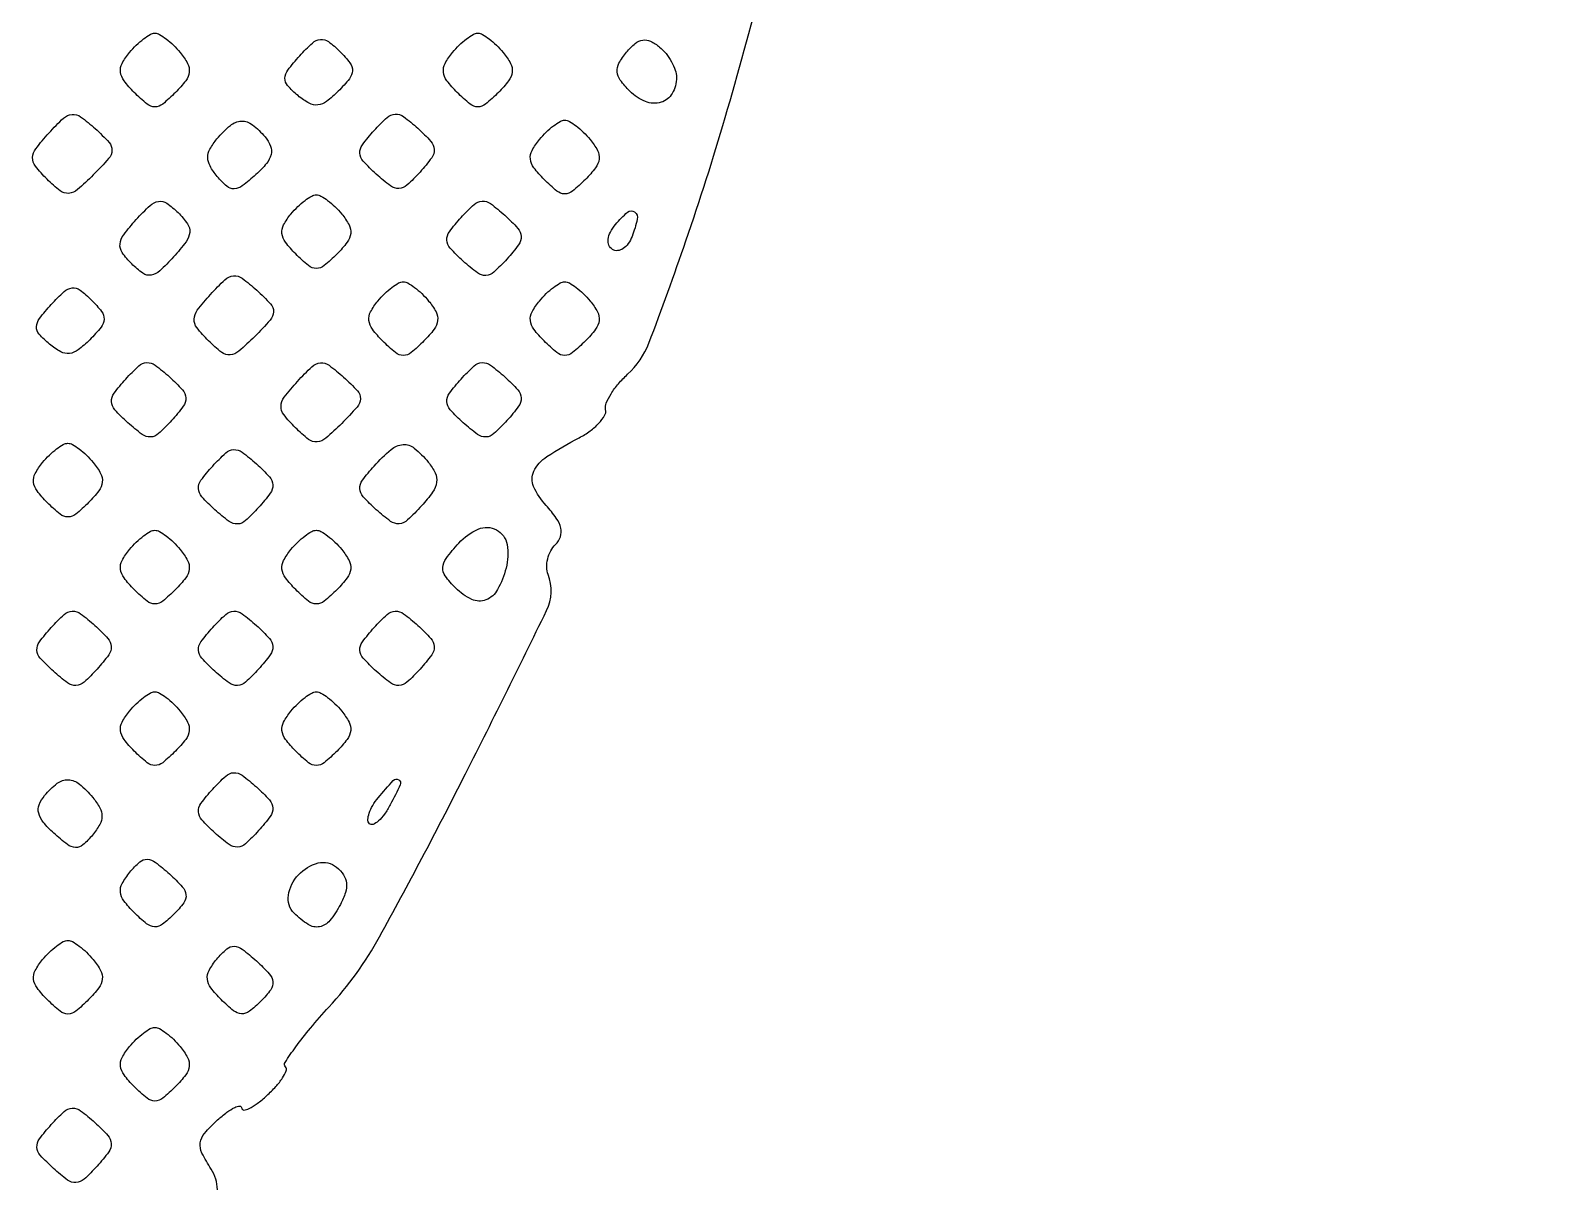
# Model space of a CAD drawing. Extents: x 0 to 1066, y 0 to 761.
# Drawn here: x 297.87 to 308.17, y 536.81 to 544.68 of the extents above; entities that cross this region are included whole.
import ezdxf

# ---------------------------------------------------------------- set-up
doc = ezdxf.new("R2010")
doc.units = 0
doc.header["$MEASUREMENT"] = 0

msp = doc.modelspace()

# ---------------------------------------------------------------- linework, layer by layer
for points in [[(183.390323, 95.266879, 0.000001), (192.989143, 95.254457, 0.000118)], [(299.1484, 536.781471, 0.144758), (299.106338, 536.921136, -0.030071), (299.043383, 537.031112, -0.148257), (299.031752, 537.100778, -0.14781), (299.060751, 537.165291, -0.029832), (299.149769, 537.256073, -0.021569), (299.21318, 537.308668, -0.048506), (299.266322, 537.341423, -0.10332), (299.300877, 537.350229, -0.427046), (299.3148, 537.3369, 0.43623), (299.328959, 537.323759, 0.097825), (299.364655, 537.333623, 0.046803), (299.41931, 537.36775, 0.020966), (299.484519, 537.421969, 0.0243), (299.546553, 537.483849, 0.039416), (299.592144, 537.542683, 0.047511), (299.617771, 537.59125, 0.302765), (299.612575, 537.617225, -0.354572), (299.609348, 537.648171, -0.012507), (299.682292, 537.754204, -0.018188), (299.782022, 537.881658, -0.011093), (299.908414, 538.025033, 0.060419), (300.252557, 538.503011, 0.008525), (300.820705, 539.577779, 0.004076), (301.39065, 540.725021, 0.207748), (301.40123, 540.969427, -0.089178), (301.391772, 541.019001, -0.062817), (301.398289, 541.075505, -0.061366), (301.418999, 541.130049, -0.075125), (301.451332, 541.173892, 0.113896), (301.484619, 541.227153, 0.142757), (301.487411, 541.285079, 0.094325), (301.456607, 541.353412, 0.030998), (301.3875, 541.44, -0.076097), (301.302367, 541.568909, -0.225421), (301.303572, 541.672213, -0.136081), (301.392378, 541.77233, -0.023616), (301.613028, 541.900864, 0.036659), (301.687306, 541.946767, 0.047724), (301.747266, 541.999588, 0.056059), (301.785805, 542.051218, 0.183793), (301.792708, 542.092493, -0.148616), (301.797033, 542.136832, -0.041211), (301.829342, 542.199706, -0.037761), (301.87961, 542.268282, -0.03181), (301.942406, 542.33283, 0.118586), (302.087343, 542.545066, 0.00794), (302.339493, 543.241854, 0.011286), (302.606862, 544.080099, 0.008879), (302.85969, 544.999233, 0.006529)]]:
    msp.add_lwpolyline(points, format="xyb")
for points in [[(409.06215, 749.15415), (40.8618, 749.132981), (40.8618, 380.65769), (40.8618, 12.1824), (501.2973, 12.1824), (961.7328, 12.1824), (961.7328, 380.646631), (961.7328, 749.110861), (961.41555, 749.1633, 0.040886), (961.153339, 749.184871, 0.000002), (934.190609, 749.194398, 0.000089), (904.448031, 749.199508, 0.000054), (869.1804, 749.195529, -0.000029), (813.61687, 749.186499, -0.000004), (696.10453, 749.175037, -0.000004), (556.774728, 749.163736, -0.000004)], [(298.895324, 544.523654, -0.049584), (298.94547, 544.449345, -0.154071), (298.956681, 544.390675, -0.133994), (298.932655, 544.331096, -0.03393), (298.863383, 544.251725, -0.024449), (298.775757, 544.172275, -0.173619), (298.7226, 544.153243, -0.173619), (298.669443, 544.172275, -0.024449), (298.581817, 544.251725, -0.03393), (298.512545, 544.331096, -0.133994), (298.488519, 544.390675, -0.154071), (298.49973, 544.449345, -0.049584), (298.549876, 544.523654, -0.026473), (298.596236, 544.573853, -0.030708), (298.645511, 544.616276, -0.032126), (298.6909, 544.646351, -0.13098), (298.7226, 544.6548, -0.13098), (298.7543, 544.646351, -0.032126), (298.799689, 544.616276, -0.030708), (298.848964, 544.573853, -0.026473)], [(299.971675, 544.260217, -0.033507), (299.89172, 544.190317, -0.136279), (299.832298, 544.166546, -0.154683), (299.7735, 544.178299, -0.04716), (299.697612, 544.230048, -0.03721), (299.626631, 544.298478, -0.195145), (299.608718, 544.348504, -0.153765), (299.628806, 544.404098, -0.020926), (299.708861, 544.500364, -0.023561), (299.795955, 544.587933, -0.159165), (299.850942, 544.612841, -0.189926), (299.904707, 544.598207, -0.036086), (299.982924, 544.530533, -0.032765), (300.051502, 544.452326, -0.175772), (300.06832, 544.399163, -0.16096), (300.047833, 544.344861, -0.026367)], [(301.094924, 544.523654, -0.049584), (301.14507, 544.449345, -0.154071), (301.156281, 544.390675, -0.133994), (301.132255, 544.331096, -0.03393), (301.062983, 544.251725, -0.024449), (300.975357, 544.172275, -0.173619), (300.9222, 544.153243, -0.173619), (300.869043, 544.172275, -0.024449), (300.781417, 544.251725, -0.03393), (300.712145, 544.331096, -0.133994), (300.688119, 544.390675, -0.154071), (300.69933, 544.449345, -0.049584), (300.749476, 544.523654, -0.026473), (300.795836, 544.573853, -0.030708), (300.845111, 544.616276, -0.032126), (300.8905, 544.646351, -0.13098), (300.9222, 544.6548, -0.13098), (300.9539, 544.646351, -0.032126), (300.999289, 544.616276, -0.030708), (301.048564, 544.573853, -0.026473)], [(302.2758, 544.353334, -0.131734), (302.246732, 544.244921, -0.192586), (302.169953, 544.184545, -0.168568), (302.063959, 544.189652, -0.101158), (301.957699, 544.259844, -0.036587), (301.892804, 544.335001, -0.139049), (301.871009, 544.392418, -0.150565), (301.883433, 544.450022, -0.045385), (301.934742, 544.524697, -0.044888), (301.994068, 544.584375, -0.135684), (302.045728, 544.608, -0.152444), (302.098383, 544.600399, -0.061781), (302.160125, 544.560884, -0.050371), (302.204386, 544.51591, -0.0421), (302.24182, 544.460316, -0.043921), (302.267453, 544.403021, -0.083414)], [(298.302922, 543.689922, -0.018591), (298.195532, 543.590234, -0.15593), (298.135386, 543.564686, -0.191209), (298.077881, 543.581569, -0.030506), (297.988341, 543.660802, -0.028952), (297.908554, 543.750405, -0.179927), (297.889895, 543.807947, -0.154614), (297.911974, 543.868572, -0.019877), (298.001737, 543.976051, -0.020557), (298.100287, 544.076337, -0.166697), (298.158204, 544.102386, -0.183165), (298.217042, 544.086101, -0.025815), (298.316318, 544.005171, -0.022338), (298.410809, 543.911651, -0.199683), (298.430512, 543.857959, -0.171697), (298.407861, 543.801664, -0.015695)], [(300.528453, 543.709783, -0.02398), (300.439774, 543.620769, -0.174102), (300.384927, 543.59793, -0.174102), (300.32808, 543.615198, -0.02398), (300.230983, 543.694947, -0.02398), (300.141969, 543.783626, -0.174102), (300.11913, 543.838473, -0.174102), (300.136398, 543.89532, -0.02398), (300.216147, 543.992417, -0.02398), (300.304826, 544.081431, -0.174102), (300.359673, 544.10427, -0.174102), (300.41652, 544.087002, -0.02398), (300.513617, 544.007253, -0.02398), (300.602631, 543.918574, -0.174102), (300.62547, 543.863727, -0.174102), (300.608202, 543.80688, -0.02398)], [(299.473342, 543.948542, -0.080432), (299.510136, 543.886061, -0.153634), (299.513987, 543.828507, -0.114881), (299.483294, 543.767609, -0.034922), (299.411231, 543.692607, -0.022196), (299.318148, 543.615597, -0.150666), (299.262668, 543.59549, -0.193329), (299.212933, 543.61271, -0.040725), (299.147371, 543.679766, -0.044287), (299.098236, 543.750942, -0.127883), (299.082878, 543.808372, -0.129609), (299.097526, 543.865534, -0.046053), (299.1456, 543.9357, -0.046137), (299.236692, 544.026876, -0.165099), (299.312544, 544.055984, -0.176753), (299.387128, 544.032032, -0.054416)], [(301.687124, 543.931454, -0.049584), (301.73727, 543.857145, -0.154071), (301.748481, 543.798475, -0.133994), (301.724455, 543.738896, -0.03393), (301.655183, 543.659525, -0.024449), (301.567557, 543.580075, -0.173619), (301.5144, 543.561043, -0.173619), (301.461243, 543.580075, -0.024449), (301.373617, 543.659525, -0.03393), (301.304345, 543.738896, -0.133994), (301.280319, 543.798475, -0.154071), (301.29153, 543.857145, -0.049584), (301.341676, 543.931454, -0.026473), (301.388036, 543.981653, -0.030708), (301.437311, 544.024076, -0.032126), (301.4827, 544.054151, -0.13098), (301.5144, 544.0626, -0.13098), (301.5461, 544.054151, -0.032126), (301.591489, 544.024076, -0.030708), (301.640764, 543.981653, -0.026473)], [(298.8495, 543.132, -0.021526), (298.755395, 543.036609, -0.146956), (298.696775, 543.007761, -0.196527), (298.641067, 543.020371, -0.043697), (298.56471, 543.084433, -0.043989), (298.500292, 543.161305, -0.179912), (298.485275, 543.219261, -0.137147), (298.510181, 543.282522, -0.02198), (298.5957, 543.3858, -0.021526), (298.689805, 543.481191, -0.146956), (298.748425, 543.510039, -0.196527), (298.804133, 543.497429, -0.043697), (298.88049, 543.433367, -0.043989), (298.944908, 543.356495, -0.179912), (298.959925, 543.298539, -0.137147), (298.935019, 543.235278, -0.02198)], [(299.995124, 543.423854, -0.049584), (300.04527, 543.349545, -0.154071), (300.056481, 543.290875, -0.133994), (300.032455, 543.231296, -0.03393), (299.963183, 543.151925, -0.024449), (299.875557, 543.072475, -0.173619), (299.8224, 543.053443, -0.173619), (299.769243, 543.072475, -0.024449), (299.681617, 543.151925, -0.03393), (299.612345, 543.231296, -0.133994), (299.588319, 543.290875, -0.154071), (299.59953, 543.349545, -0.049584), (299.649676, 543.423854, -0.026473), (299.696036, 543.474053, -0.030708), (299.745311, 543.516476, -0.032126), (299.7907, 543.546551, -0.13098), (299.8224, 543.555, -0.13098), (299.8541, 543.546551, -0.032126), (299.899489, 543.516476, -0.030708), (299.948764, 543.474053, -0.026473)], [(301.120653, 543.117583, -0.02398), (301.031974, 543.028569, -0.174102), (300.977127, 543.00573, -0.174102), (300.92028, 543.022998, -0.02398), (300.823183, 543.102747, -0.02398), (300.734169, 543.191426, -0.174102), (300.71133, 543.246273, -0.174102), (300.728598, 543.30312, -0.02398), (300.808347, 543.400217, -0.02398), (300.897026, 543.489231, -0.174102), (300.951873, 543.51207, -0.174102), (301.00872, 543.494802, -0.02398), (301.105817, 543.415053, -0.02398), (301.194831, 543.326374, -0.174102), (301.21767, 543.271527, -0.174102), (301.200402, 543.21468, -0.02398)], [(301.972827, 543.271495, -0.061445), (301.946571, 543.222168, -0.092326), (301.911831, 543.188158, -0.120951), (301.874415, 543.174503, -0.167224), (301.839827, 543.182318, -0.158213), (301.815346, 543.211183, -0.128572), (301.809907, 543.251584, -0.092661), (301.825411, 543.30054, -0.05035), (301.860748, 543.353076, -0.04032), (301.941895, 543.436208, -0.349827), (301.990103, 543.438322, -0.300021), (302.008584, 543.389019, -0.035539)], [(299.402722, 542.590122, -0.018591), (299.295332, 542.490434, -0.15593), (299.235186, 542.464886, -0.191209), (299.177681, 542.481769, -0.030506), (299.088141, 542.561002, -0.028952), (299.008354, 542.650605, -0.179927), (298.989695, 542.708147, -0.154614), (299.011774, 542.768772, -0.019877), (299.101537, 542.876251, -0.020557), (299.200087, 542.976537, -0.166697), (299.258004, 543.002586, -0.183165), (299.316842, 542.986301, -0.025815), (299.416118, 542.905371, -0.022338), (299.510609, 542.811851, -0.199683), (299.530312, 542.758159, -0.171697), (299.507661, 542.701864, -0.015695)], [(298.279675, 542.568217, -0.033507), (298.19972, 542.498317, -0.136279), (298.140298, 542.474546, -0.154683), (298.0815, 542.486299, -0.04716), (298.005612, 542.538048, -0.03721), (297.934631, 542.606478, -0.195145), (297.916718, 542.656504, -0.153765), (297.936806, 542.712098, -0.020926), (298.016861, 542.808364, -0.023561), (298.103955, 542.895933, -0.159165), (298.158942, 542.920841, -0.189926), (298.212707, 542.906207, -0.036086), (298.290924, 542.838533, -0.032765), (298.359502, 542.760326, -0.175772), (298.37632, 542.707163, -0.16096), (298.355833, 542.652861, -0.026367)], [(300.587324, 542.831654, -0.049584), (300.63747, 542.757345, -0.154071), (300.648681, 542.698675, -0.133994), (300.624655, 542.639096, -0.03393), (300.555383, 542.559725, -0.024449), (300.467757, 542.480275, -0.173619), (300.4146, 542.461243, -0.173619), (300.361443, 542.480275, -0.024449), (300.273817, 542.559725, -0.03393), (300.204545, 542.639096, -0.133994), (300.180519, 542.698675, -0.154071), (300.19173, 542.757345, -0.049584), (300.241876, 542.831654, -0.026473), (300.288236, 542.881853, -0.030708), (300.337511, 542.924276, -0.032126), (300.3829, 542.954351, -0.13098), (300.4146, 542.9628, -0.13098), (300.4463, 542.954351, -0.032126), (300.491689, 542.924276, -0.030708), (300.540964, 542.881853, -0.026473)], [(301.687124, 542.831654, -0.049584), (301.73727, 542.757345, -0.154071), (301.748481, 542.698675, -0.133994), (301.724455, 542.639096, -0.03393), (301.655183, 542.559725, -0.024449), (301.567557, 542.480275, -0.173619), (301.5144, 542.461243, -0.173619), (301.461243, 542.480275, -0.024449), (301.373617, 542.559725, -0.03393), (301.304345, 542.639096, -0.133994), (301.280319, 542.698675, -0.154071), (301.29153, 542.757345, -0.049584), (301.341676, 542.831654, -0.026473), (301.388036, 542.881853, -0.030708), (301.437311, 542.924276, -0.032126), (301.4827, 542.954351, -0.13098), (301.5144, 542.9628, -0.13098), (301.5461, 542.954351, -0.032126), (301.591489, 542.924276, -0.030708), (301.640764, 542.881853, -0.026473)], [(298.836453, 542.017783, -0.02398), (298.747774, 541.928769, -0.174102), (298.692927, 541.90593, -0.174102), (298.63608, 541.923198, -0.02398), (298.538983, 542.002947, -0.02398), (298.449969, 542.091626, -0.174102), (298.42713, 542.146473, -0.174102), (298.444398, 542.20332, -0.02398), (298.524147, 542.300417, -0.02398), (298.612826, 542.389431, -0.174102), (298.667673, 542.41227, -0.174102), (298.72452, 542.395002, -0.02398), (298.821617, 542.315253, -0.02398), (298.910631, 542.226574, -0.174102), (298.93347, 542.171727, -0.174102), (298.916202, 542.11488, -0.02398)], [(299.994922, 541.997922, -0.018591), (299.887532, 541.898234, -0.15593), (299.827386, 541.872686, -0.191209), (299.769881, 541.889569, -0.030506), (299.680341, 541.968802, -0.028952), (299.600554, 542.058405, -0.179927), (299.581895, 542.115947, -0.154614), (299.603974, 542.176572, -0.019877), (299.693737, 542.284051, -0.020557), (299.792287, 542.384337, -0.166697), (299.850204, 542.410386, -0.183165), (299.909042, 542.394101, -0.025815), (300.008318, 542.313171, -0.022338), (300.102809, 542.219651, -0.199683), (300.122512, 542.165959, -0.171697), (300.099861, 542.109664, -0.015695)], [(301.120653, 542.017783, -0.02398), (301.031974, 541.928769, -0.174102), (300.977127, 541.90593, -0.174102), (300.92028, 541.923198, -0.02398), (300.823183, 542.002947, -0.02398), (300.734169, 542.091626, -0.174102), (300.71133, 542.146473, -0.174102), (300.728598, 542.20332, -0.02398), (300.808347, 542.300417, -0.02398), (300.897026, 542.389431, -0.174102), (300.951873, 542.41227, -0.174102), (301.00872, 542.395002, -0.02398), (301.105817, 542.315253, -0.02398), (301.194831, 542.226574, -0.174102), (301.21767, 542.171727, -0.174102), (301.200402, 542.11488, -0.02398)], [(298.303124, 541.731854, -0.049584), (298.35327, 541.657545, -0.154071), (298.364481, 541.598875, -0.133994), (298.340455, 541.539296, -0.03393), (298.271183, 541.459925, -0.024449), (298.183557, 541.380475, -0.173619), (298.1304, 541.361443, -0.173619), (298.077243, 541.380475, -0.024449), (297.989617, 541.459925, -0.03393), (297.920345, 541.539296, -0.133994), (297.896319, 541.598875, -0.154071), (297.90753, 541.657545, -0.049584), (297.957676, 541.731854, -0.026473), (298.004036, 541.782053, -0.030708), (298.053311, 541.824476, -0.032126), (298.0987, 541.854551, -0.13098), (298.1304, 541.863, -0.13098), (298.1621, 541.854551, -0.032126), (298.207489, 541.824476, -0.030708), (298.256764, 541.782053, -0.026473)], [(300.585117, 541.734513, -0.060885), (300.632404, 541.660917, -0.151692), (300.641759, 541.59834, -0.117035), (300.614403, 541.530968, -0.029221), (300.539444, 541.437728, -0.021549), (300.443848, 541.340834, -0.166977), (300.386566, 541.31538, -0.181341), (300.328252, 541.331616, -0.026318), (300.230983, 541.410747, -0.024062), (300.142145, 541.49928, -0.173452), (300.119223, 541.55418, -0.174292), (300.136375, 541.611018, -0.024345), (300.215527, 541.707532, -0.030894), (300.331334, 541.820607, -0.161077), (300.412661, 541.854255, -0.192769), (300.489427, 541.829834, -0.047338)], [(299.428653, 541.425583, -0.02398), (299.339974, 541.336569, -0.174102), (299.285127, 541.31373, -0.174102), (299.22828, 541.330998, -0.02398), (299.131183, 541.410747, -0.02398), (299.042169, 541.499426, -0.174102), (299.01933, 541.554273, -0.174102), (299.036598, 541.61112, -0.02398), (299.116347, 541.708217, -0.02398), (299.205026, 541.797231, -0.174102), (299.259873, 541.82007, -0.174102), (299.31672, 541.802802, -0.02398), (299.413817, 541.723053, -0.02398), (299.502831, 541.634374, -0.174102), (299.52567, 541.579527, -0.174102), (299.508402, 541.52268, -0.02398)], [(298.895324, 541.139654, -0.049584), (298.94547, 541.065345, -0.154071), (298.956681, 541.006675, -0.133994), (298.932655, 540.947096, -0.03393), (298.863383, 540.867725, -0.024449), (298.775757, 540.788275, -0.173619), (298.7226, 540.769243, -0.173619), (298.669443, 540.788275, -0.024449), (298.581817, 540.867725, -0.03393), (298.512545, 540.947096, -0.133994), (298.488519, 541.006675, -0.154071), (298.49973, 541.065345, -0.049584), (298.549876, 541.139654, -0.026473), (298.596236, 541.189853, -0.030708), (298.645511, 541.232276, -0.032126), (298.6909, 541.262351, -0.13098), (298.7226, 541.2708, -0.13098), (298.7543, 541.262351, -0.032126), (298.799689, 541.232276, -0.030708), (298.848964, 541.189853, -0.026473)], [(299.995124, 541.139654, -0.049584), (300.04527, 541.065345, -0.154071), (300.056481, 541.006675, -0.133994), (300.032455, 540.947096, -0.03393), (299.963183, 540.867725, -0.024449), (299.875557, 540.788275, -0.173619), (299.8224, 540.769243, -0.173619), (299.769243, 540.788275, -0.024449), (299.681617, 540.867725, -0.03393), (299.612345, 540.947096, -0.133994), (299.588319, 541.006675, -0.154071), (299.59953, 541.065345, -0.049584), (299.649676, 541.139654, -0.026473), (299.696036, 541.189853, -0.030708), (299.745311, 541.232276, -0.032126), (299.7907, 541.262351, -0.13098), (299.8224, 541.2708, -0.13098), (299.8541, 541.262351, -0.032126), (299.899489, 541.232276, -0.030708), (299.948764, 541.189853, -0.026473)], [(301.114755, 541.012571, -0.060633), (301.057277, 540.867359, -0.176189), (300.977639, 540.796947, -0.207748), (300.880992, 540.800281, -0.08552), (300.771687, 540.877456, -0.035499), (300.700016, 540.960097, -0.179877), (300.683011, 541.017602, -0.146597), (300.70613, 541.079105, -0.021226), (300.792646, 541.183268, -0.106963), (300.925536, 541.278564, -0.227904), (301.048875, 541.273732, -0.230539), (301.121131, 541.174701, -0.108661)], [(298.328853, 540.325783, -0.02398), (298.240174, 540.236769, -0.174102), (298.185327, 540.21393, -0.174102), (298.12848, 540.231198, -0.02398), (298.031383, 540.310947, -0.02398), (297.942369, 540.399626, -0.174102), (297.91953, 540.454473, -0.174102), (297.936798, 540.51132, -0.02398), (298.016547, 540.608417, -0.02398), (298.105226, 540.697431, -0.174102), (298.160073, 540.72027, -0.174102), (298.21692, 540.703002, -0.02398), (298.314017, 540.623253, -0.02398), (298.403031, 540.534574, -0.174102), (298.42587, 540.479727, -0.174102), (298.408602, 540.42288, -0.02398)], [(299.428653, 540.325783, -0.02398), (299.339974, 540.236769, -0.174102), (299.285127, 540.21393, -0.174102), (299.22828, 540.231198, -0.02398), (299.131183, 540.310947, -0.02398), (299.042169, 540.399626, -0.174102), (299.01933, 540.454473, -0.174102), (299.036598, 540.51132, -0.02398), (299.116347, 540.608417, -0.02398), (299.205026, 540.697431, -0.174102), (299.259873, 540.72027, -0.174102), (299.31672, 540.703002, -0.02398), (299.413817, 540.623253, -0.02398), (299.502831, 540.534574, -0.174102), (299.52567, 540.479727, -0.174102), (299.508402, 540.42288, -0.02398)], [(300.528453, 540.325783, -0.02398), (300.439774, 540.236769, -0.174102), (300.384927, 540.21393, -0.174102), (300.32808, 540.231198, -0.02398), (300.230983, 540.310947, -0.02398), (300.141969, 540.399626, -0.174102), (300.11913, 540.454473, -0.174102), (300.136398, 540.51132, -0.02398), (300.216147, 540.608417, -0.02398), (300.304826, 540.697431, -0.174102), (300.359673, 540.72027, -0.174102), (300.41652, 540.703002, -0.02398), (300.513617, 540.623253, -0.02398), (300.602631, 540.534574, -0.174102), (300.62547, 540.479727, -0.174102), (300.608202, 540.42288, -0.02398)], [(298.895324, 540.039854, -0.049584), (298.94547, 539.965545, -0.154071), (298.956681, 539.906875, -0.133994), (298.932655, 539.847296, -0.03393), (298.863383, 539.767925, -0.024449), (298.775757, 539.688475, -0.173619), (298.7226, 539.669443, -0.173619), (298.669443, 539.688475, -0.024449), (298.581817, 539.767925, -0.03393), (298.512545, 539.847296, -0.133994), (298.488519, 539.906875, -0.154071), (298.49973, 539.965545, -0.049584), (298.549876, 540.039854, -0.026473), (298.596236, 540.090053, -0.030708), (298.645511, 540.132476, -0.032126), (298.6909, 540.162551, -0.13098), (298.7226, 540.171, -0.13098), (298.7543, 540.162551, -0.032126), (298.799689, 540.132476, -0.030708), (298.848964, 540.090053, -0.026473)], [(299.995124, 540.039854, -0.049584), (300.04527, 539.965545, -0.154071), (300.056481, 539.906875, -0.133994), (300.032455, 539.847296, -0.03393), (299.963183, 539.767925, -0.024449), (299.875557, 539.688475, -0.173619), (299.8224, 539.669443, -0.173619), (299.769243, 539.688475, -0.024449), (299.681617, 539.767925, -0.03393), (299.612345, 539.847296, -0.133994), (299.588319, 539.906875, -0.154071), (299.59953, 539.965545, -0.049584), (299.649676, 540.039854, -0.026473), (299.696036, 540.090053, -0.030708), (299.745311, 540.132476, -0.032126), (299.7907, 540.162551, -0.13098), (299.8224, 540.171, -0.13098), (299.8541, 540.162551, -0.032126), (299.899489, 540.132476, -0.030708), (299.948764, 540.090053, -0.026473)], [(298.2996, 539.4519, -0.046053), (298.347674, 539.381734, -0.129609), (298.362322, 539.324572, -0.127883), (298.346964, 539.267142, -0.044287), (298.297829, 539.195966, -0.040725), (298.232267, 539.12891, -0.193329), (298.182532, 539.11169, -0.150666), (298.127052, 539.131797, -0.022196), (298.033969, 539.208807, -0.034922), (297.961906, 539.283809, -0.114881), (297.931213, 539.344707, -0.153634), (297.935064, 539.402261, -0.080432), (297.971858, 539.464742, -0.054416), (298.058072, 539.548232, -0.176753), (298.132656, 539.572184, -0.165099), (298.208508, 539.543076, -0.046137)], [(299.428653, 539.225983, -0.02398), (299.339974, 539.136969, -0.174102), (299.285127, 539.11413, -0.174102), (299.22828, 539.131398, -0.02398), (299.131183, 539.211147, -0.02398), (299.042169, 539.299826, -0.174102), (299.01933, 539.354673, -0.174102), (299.036598, 539.41152, -0.02398), (299.116347, 539.508617, -0.02398), (299.205026, 539.597631, -0.174102), (299.259873, 539.62047, -0.174102), (299.31672, 539.603202, -0.02398), (299.413817, 539.523453, -0.02398), (299.502831, 539.434774, -0.174102), (299.52567, 539.379927, -0.174102), (299.508402, 539.32308, -0.02398)], [(300.326122, 539.402354, -0.030671), (300.286499, 539.338119, -0.054872), (300.245477, 539.291693, -0.083388), (300.209447, 539.268543, -0.306628), (300.18419, 539.27341, -0.212789), (300.173658, 539.300883, -0.06812), (300.182078, 539.344835, -0.054043), (300.206212, 539.397005, -0.037882), (300.243703, 539.449856, -0.012762), (300.345821, 539.566699, -0.350889), (300.383503, 539.572475, -0.38949), (300.39426, 539.538324, -0.013426)], [(298.852133, 538.656876, -0.032765), (298.773926, 538.588298, -0.175772), (298.720763, 538.57148, -0.16096), (298.666461, 538.591967, -0.026367), (298.581817, 538.668125, -0.033507), (298.511917, 538.74808, -0.136279), (298.488146, 538.807502, -0.154683), (298.499899, 538.8663, -0.04716), (298.551648, 538.942188, -0.03721), (298.620078, 539.013169, -0.195145), (298.670104, 539.031082, -0.153765), (298.725698, 539.010994, -0.020926), (298.821964, 538.930939, -0.023561), (298.909533, 538.843845, -0.159165), (298.934441, 538.788858, -0.189926), (298.919807, 538.735093, -0.036086)], [(299.986846, 538.723917, -0.046451), (299.913822, 538.613482, -0.178353), (299.844357, 538.571772, -0.191227), (299.767675, 538.586532, -0.054393), (299.671275, 538.663965, -0.242224), (299.632154, 538.786048, -0.145972), (299.700524, 538.925765, -0.145055), (299.834635, 539.005739, -0.240041), (299.960364, 538.977418, -0.073609), (300.007468, 538.924901, -0.1206), (300.027523, 538.868941, -0.10397), (300.020809, 538.804058, -0.045304)], [(298.303124, 538.347854, -0.049584), (298.35327, 538.273545, -0.154071), (298.364481, 538.214875, -0.133994), (298.340455, 538.155296, -0.03393), (298.271183, 538.075925, -0.024449), (298.183557, 537.996475, -0.173619), (298.1304, 537.977443, -0.173619), (298.077243, 537.996475, -0.024449), (297.989617, 538.075925, -0.03393), (297.920345, 538.155296, -0.133994), (297.896319, 538.214875, -0.154071), (297.90753, 538.273545, -0.049584), (297.957676, 538.347854, -0.026473), (298.004036, 538.398053, -0.030708), (298.053311, 538.440476, -0.032126), (298.0987, 538.470551, -0.13098), (298.1304, 538.479, -0.13098), (298.1621, 538.470551, -0.032126), (298.207489, 538.440476, -0.030708), (298.256764, 538.398053, -0.026473)], [(299.444333, 538.064676, -0.032765), (299.366126, 537.996098, -0.175772), (299.312963, 537.97928, -0.16096), (299.258661, 537.999767, -0.026367), (299.174017, 538.075925, -0.033507), (299.104117, 538.15588, -0.136279), (299.080346, 538.215302, -0.154683), (299.092099, 538.2741, -0.04716), (299.143848, 538.349988, -0.03721), (299.212278, 538.420969, -0.195145), (299.262304, 538.438882, -0.153765), (299.317898, 538.418794, -0.020926), (299.414164, 538.338739, -0.023561), (299.501733, 538.251645, -0.159165), (299.526641, 538.196658, -0.189926), (299.512007, 538.142893, -0.036086)], [(298.895324, 537.755654, -0.049584), (298.94547, 537.681345, -0.154071), (298.956681, 537.622675, -0.133994), (298.932655, 537.563096, -0.03393), (298.863383, 537.483725, -0.024449), (298.775757, 537.404275, -0.173619), (298.7226, 537.385243, -0.173619), (298.669443, 537.404275, -0.024449), (298.581817, 537.483725, -0.03393), (298.512545, 537.563096, -0.133994), (298.488519, 537.622675, -0.154071), (298.49973, 537.681345, -0.049584), (298.549876, 537.755654, -0.026473), (298.596236, 537.805853, -0.030708), (298.645511, 537.848276, -0.032126), (298.6909, 537.878351, -0.13098), (298.7226, 537.8868, -0.13098), (298.7543, 537.878351, -0.032126), (298.799689, 537.848276, -0.030708), (298.848964, 537.805853, -0.026473)], [(298.328853, 536.941783, -0.02398), (298.240174, 536.852769, -0.174102), (298.185327, 536.82993, -0.174102), (298.12848, 536.847198, -0.02398), (298.031383, 536.926947, -0.02398), (297.942369, 537.015626, -0.174102), (297.91953, 537.070473, -0.174102), (297.936798, 537.12732, -0.02398), (298.016547, 537.224417, -0.02398), (298.105226, 537.313431, -0.174102), (298.160073, 537.33627, -0.174102), (298.21692, 537.319002, -0.02398), (298.314017, 537.239253, -0.02398), (298.403031, 537.150574, -0.174102), (298.42587, 537.095727, -0.174102), (298.408602, 537.03888, -0.02398)]]:
    msp.add_lwpolyline(points, format="xyb", close=True)

doc.saveas('drawing.dxf')
